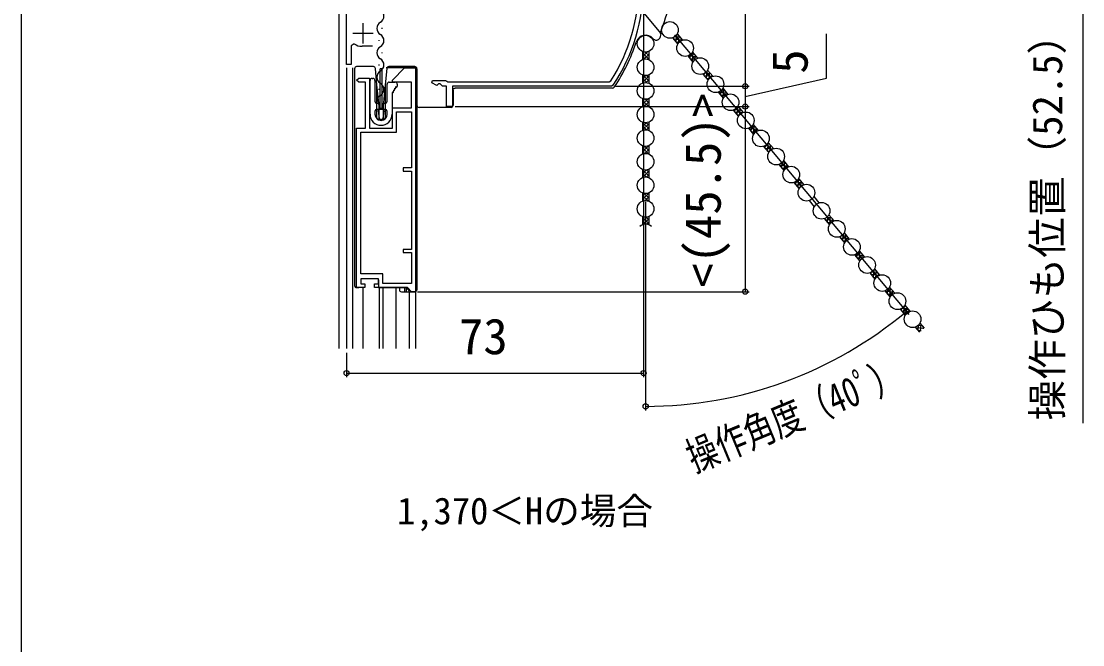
# Model space of a CAD drawing. Units: millimetres, scale not verified. Extents: x -525 to 525, y -783 to 778.
# Drawn here: x -525 to -264, y -392 to -238.7 of the extents above; entities that cross this region are included whole.
import ezdxf
from ezdxf.enums import TextEntityAlignment as Align

# ---------------------------------------------------------------- set-up
doc = ezdxf.new("R2010")
doc.units = ezdxf.units.MM
doc.header["$LTSCALE"] = 4
for name, color, linetype in [('0-2_USER1', 3, 'Continuous'), ('0-3_YKK_11', 7, 'Continuous'), ('0-5_YKK_12', 2, 'Continuous'), ('0-6_YKK_13', 4, 'Continuous'), ('0-8_YKK_D', 6, 'Continuous'), ('0-9_YKK_ZWAK', 7, 'Continuous')]:
    doc.layers.add(name, color=color, linetype=linetype)
doc.styles.add('ＭＳ ゴシック', font='')
doc.styles.get('ＭＳ ゴシック').set_extended_font_data('MS Gothic')

msp = doc.modelspace()

# ---------------------------------------------------------------- linework, layer by layer
at = {"layer": '0-3_YKK_11'}
for p, q in [((-441, -239.2), (-441, -244.2)), ((-443.5, -241.7), (-438.5, -241.7)), ((-438.6, -244.9), (-441.21, -244.9))]:
    msp.add_line(p, q, dxfattribs=at)
for points in [[(-443.126, -244.329), (-443.9, -244.747), (-443.9, -249.4), (-445, -249.4), (-445, -198.9), (-441.455, -198.9), (-440.3, -196.9), (-440.3, -185.5), (-442.419, -185.5), (-442.9, -191), (-443.7, -191), (-443.7, -184.6), (-428, -184.6), (-428, -182.7), (-379.166, -182.7)], [(-379.434, -254.475), (-379.852, -254.7), (-419, -254.7), (-419, -259.7), (-420.4, -259.7), (-420.4, -254.7), (-421.4, -254.7), (-422, -254.1), (-422.4, -254.1), (-422.845, -254.545), (-424.053, -253.915), (-423.902, -253.3), (-420.65, -253.3), (-420.39, -253.45), (-420.13, -253.6), (-380.449, -253.6), (-380.028, -253.37)]]:
    msp.add_lwpolyline(points, dxfattribs=at)
for points in [[(-428.031, -250.2), (-428.031, -305.2), (-429.031, -305.2), (-430.031, -304.2), (-438.131, -304.2), (-438.131, -303.3), (-437.131, -303.3), (-437.131, -302), (-441.531, -302), (-441.531, -303.3), (-440.531, -303.3), (-440.531, -304.2), (-442.531, -304.2), (-442.531, -265), (-440.331, -265), (-440.331, -253.7), (-442.031, -253.7), (-442.531, -253.2), (-442.031, -252.7), (-439.331, -252.7), (-439.331, -265), (-433.731, -265), (-433.731, -260), (-429.031, -260), (-429.031, -253.7), (-433.731, -253.7), (-433.731, -253.2), (-430.731, -250.2)], [(-441.531, -300.8), (-441.531, -266), (-432.731, -266), (-432.731, -261), (-429.031, -261), (-429.031, -274.8), (-431.131, -274.8), (-431.131, -275.6), (-429.031, -275.6), (-429.031, -294.8), (-431.131, -294.8), (-431.131, -295.6), (-429.031, -295.6), (-429.031, -303.2), (-436.131, -303.2), (-436.131, -300.8)]]:
    msp.add_lwpolyline(points, close=True, dxfattribs=at)
for centre, radius, start, end in [((-417, -229.7), 43.9, 327.37281, 0), ((-417, -229.7), 45, 326.59444, 360), ((-441.21, -241.4), 3.5, 236.80433, 270.00001)]:
    msp.add_arc(centre, radius, start, end, dxfattribs=at)
at = {"layer": '0-5_YKK_12'}
for p, q in [((-446.8, -319.194), (-446.8, -215.7)), ((-436.318, -240.387), (-436.318, -240.587)), ((-437.078, -243.387), (-437.078, -243.587)), ((-436.318, -246.387), (-436.318, -246.587)), ((-445, -250.2), (-445, -319.194)), ((-443.5, -319.194), (-443.5, -250.2)), ((-437.078, -249.387), (-437.078, -249.587)), ((-428.004, -319.194), (-428.005, -250.24)), ((-436.318, -252.387), (-436.318, -252.587)), ((-437.078, -255.387), (-437.078, -255.587)), ((-436.318, -258.387), (-436.318, -258.587)), ((-440.9, -319.194), (-440.9, -304.2)), ((-436.95, -319.194), (-436.95, -304.2)), ((-436.05, -319.194), (-436.05, -304.2)), ((-432.8, -319.194), (-432.8, -304.2)), ((-429.5, -319.194), (-429.5, -305.2))]:
    msp.add_line(p, q, dxfattribs=at)
for centre, start, end in [((-437.536, -237.487), 299.20254, 60.79746), ((-435.86, -240.487), 119.20254, 240.79746), ((-437.536, -243.487), 299.20254, 60.79746), ((-435.86, -246.487), 119.20254, 240.79746), ((-437.536, -249.487), 299.20254, 60.79746), ((-435.86, -252.487), 119.20254, 240.79746), ((-437.536, -255.487), 299.20254, 60.79746), ((-435.86, -258.487), 119.20254, 193.92959)]:
    msp.add_arc(centre, 1.718, start, end, dxfattribs=at)
at = {"layer": '0-6_YKK_13'}
for p, q in [((-372.654, -235.884), (-367.784, -241.688)), ((-367.887, -241.565), (-367.855, -241.48)), ((-364.569, -243.144), (-364.529, -242.686)), ((-364.236, -242.496), (-363.069, -242.599)), ((-363.992, -243.832), (-363.839, -242.089)), ((-363.719, -241.904), (-363.646, -241.911)), ((-363.692, -241.856), (-362.416, -243.376)), ((-363.373, -244.05), (-363.23, -242.407)), ((-364.841, -242.82), (-363.565, -244.34)), ((-364.605, -243.102), (-362.492, -243.286)), ((-364.028, -243.79), (-363.205, -243.861)), ((-362.687, -243.489), (-362.652, -243.095)), ((-372.226, -246.158), (-372.226, -248.142)), ((-372.226, -247.479), (-370.989, -246.241)), ((-372.226, -246.581), (-371.901, -246.255)), ((-372.226, -246.525), (-370.726, -248.025)), ((-372.226, -247.423), (-371.643, -248.007)), ((-371.892, -248.043), (-370.726, -246.877)), ((-371.555, -246.299), (-370.726, -247.127)), ((-371.006, -248.055), (-370.726, -247.775)), ((-370.778, -246.177), (-370.726, -246.229)), ((-370.726, -246.158), (-370.726, -248.142)), ((-361.113, -247.264), (-359.837, -248.784)), ((-361.106, -247.272), (-361.105, -247.261)), ((-361.041, -247.238), (-359.028, -247.414)), ((-360.564, -247.917), (-359.148, -248.041)), ((-360.528, -247.96), (-360.434, -246.879)), ((-360.223, -246.672), (-359.605, -246.726)), ((-359.963, -246.299), (-358.688, -247.819)), ((-359.951, -248.648), (-359.766, -246.535)), ((-359.268, -248.124), (-359.189, -247.222)), ((-443.031, -250.4), (-443.031, -303.7)), ((-442.431, -249.9), (-442.531, -249.9)), ((-439.831, -249.9), (-442.431, -249.9)), ((-438.904, -249.9), (-439.831, -249.9)), ((-438.417, -249.9), (-438.904, -249.9)), ((-437.531, -254.388), (-437.92, -250.352)), ((-436.731, -260.4), (-436.731, -250.4)), ((-436.331, -250.4), (-436.731, -250.4)), ((-436.331, -250.4), (-436.331, -260.4)), ((-435.142, -250.352), (-435.531, -254.388)), ((-429, -250.2), (-435.3, -250.2)), ((-434.22, -249.9), (-434.645, -249.9)), ((-430.498, -249.9), (-434.22, -249.9)), ((-430.431, -249.9), (-430.498, -249.9)), ((-430.498, -249.905), (-430.498, -249.9)), ((-428.232, -249.9), (-430.431, -249.9)), ((-428.2, -250.2), (-429, -250.2)), ((-427.731, -250.4), (-427.731, -304.7)), ((-359.987, -248.605), (-359.742, -248.626)), ((-438.731, -252.8), (-438.531, -252.8)), ((-427.7, -259.4), (-427.7, -250.7)), ((-372.226, -251.958), (-372.226, -253.942)), ((-372.226, -251.969), (-372.219, -251.961)), ((-372.226, -252.867), (-371.459, -252.1)), ((-372.226, -253.765), (-370.726, -252.265)), ((-372.226, -252.811), (-371.221, -253.816)), ((-372.155, -251.984), (-370.726, -253.413)), ((-371.366, -253.803), (-370.726, -253.163)), ((-371.165, -252.076), (-370.726, -252.515)), ((-370.726, -251.958), (-370.726, -253.942)), ((-357.384, -251.707), (-356.109, -253.227)), ((-357.101, -252.045), (-354.987, -252.23)), ((-357.065, -252.087), (-357.017, -251.542)), ((-356.843, -251.43), (-355.565, -251.542)), ((-356.523, -252.733), (-355.796, -252.796)), ((-356.488, -252.775), (-356.322, -250.888)), ((-356.292, -250.841), (-356.142, -250.854)), ((-356.235, -250.742), (-354.96, -252.262)), ((-355.858, -252.864), (-355.725, -251.35)), ((-355.175, -252.349), (-355.148, -252.038)), ((-439.231, -261.6), (-439.231, -253.3)), ((-438.031, -253.3), (-438.031, -258.4)), ((-437.531, -262.5), (-437.531, -254.388)), ((-435.531, -254.388), (-436.031, -259.581)), ((-435.531, -254.388), (-435.531, -262.5)), ((-435.031, -258.4), (-435.031, -254.2)), ((-434.531, -253.7), (-433.031, -253.7)), ((-433.311, -255.35), (-433.224, -255.501)), ((-433.137, -255.35), (-433.311, -255.35)), ((-433.051, -254.9), (-432.964, -255.05)), ((-432.731, -254.9), (-433.051, -254.9)), ((-432.531, -254.2), (-432.531, -254.7)), ((-418.827, -255.672), (-418.827, -259.4)), ((-379.598, -255.173), (-418.328, -255.173)), ((-372.226, -253.709), (-372.053, -253.883)), ((-353.024, -256.903), (-352.92, -255.715)), ((-352.811, -255.607), (-352.101, -255.669)), ((-352.507, -255.185), (-351.232, -256.705)), ((-352.447, -257.591), (-352.262, -255.478)), ((-433.831, -256.251), (-433.831, -261.6)), ((-433.657, -256.251), (-433.831, -256.251)), ((-433.571, -255.801), (-433.484, -255.951)), ((-433.397, -255.801), (-433.571, -255.801)), ((-372.226, -257.758), (-372.226, -259.742)), ((-372.226, -259.153), (-370.887, -257.813)), ((-372.226, -258.255), (-371.839, -257.868)), ((-372.226, -258.199), (-370.726, -259.699)), ((-371.634, -257.894), (-370.726, -258.801)), ((-370.833, -257.796), (-370.726, -257.903)), ((-370.726, -257.758), (-370.726, -259.742)), ((-353.656, -256.15), (-352.381, -257.67)), ((-353.637, -256.172), (-351.524, -256.357)), ((-353.601, -256.215), (-353.594, -256.128)), ((-353.06, -256.86), (-351.761, -256.974)), ((-352.483, -257.548), (-352.318, -257.562)), ((-351.755, -256.969), (-351.685, -256.165)), ((-438.031, -260.9), (-438.031, -261.6)), ((-437.531, -258.9), (-437.181, -258.9)), ((-437.181, -260.4), (-437.531, -260.4)), ((-437.233, -260.742), (-436.966, -262.642)), ((-437.031, -259.581), (-437.007, -259.829)), ((-436.981, -259.1), (-436.981, -260.2)), ((-436.126, -260.4), (-436.936, -260.4)), ((-436.709, -260.1), (-436.354, -260.1)), ((-435.829, -260.742), (-436.096, -262.642)), ((-436.081, -260.2), (-436.081, -259.1)), ((-436.055, -259.829), (-436.031, -259.581)), ((-436.031, -259.581), (-436.031, -263)), ((-435.881, -258.9), (-435.531, -258.9)), ((-435.531, -260.4), (-435.881, -260.4)), ((-435.031, -261.6), (-435.031, -260.9)), ((-421.179, -259.9), (-427.2, -259.9)), ((-421.096, -259.9), (-421.179, -259.9)), ((-419.327, -259.9), (-421.096, -259.9)), ((-372.226, -259.097), (-371.71, -259.613)), ((-371.801, -259.626), (-370.726, -258.551)), ((-370.947, -259.67), (-370.726, -259.449)), ((-349.928, -260.593), (-348.653, -262.113)), ((-349.597, -260.988), (-347.554, -261.166)), ((-349.561, -261.03), (-349.505, -260.395)), ((-349.455, -260.363), (-348.061, -260.485)), ((-348.983, -261.718), (-348.805, -259.674)), ((-348.868, -259.777), (-348.638, -259.797)), ((-348.779, -259.629), (-347.504, -261.149)), ((-348.343, -261.686), (-348.221, -260.293)), ((-347.664, -261.21), (-347.644, -260.981)), ((-436.031, -263), (-437.031, -263)), ((-436.393, -262.9), (-436.669, -262.9)), ((-372.226, -263.558), (-372.226, -265.542)), ((-372.226, -263.643), (-372.164, -263.581)), ((-372.226, -263.587), (-370.726, -265.087)), ((-370.726, -263.558), (-370.726, -265.542)), ((-349.019, -261.676), (-348.385, -261.731)), ((-372.226, -264.541), (-371.383, -263.698)), ((-372.226, -265.439), (-370.726, -263.939)), ((-372.226, -264.485), (-371.305, -265.407)), ((-372.226, -265.383), (-372.11, -265.5)), ((-371.297, -265.408), (-370.726, -264.837)), ((-371.23, -263.685), (-370.726, -264.189)), ((-346.2, -265.036), (-344.924, -266.556)), ((-346.133, -265.115), (-344.02, -265.3)), ((-346.097, -265.158), (-346.083, -264.993)), ((-345.556, -265.803), (-344.369, -265.907)), ((-345.52, -265.846), (-345.406, -264.546)), ((-345.402, -264.542), (-344.597, -264.612)), ((-345.051, -264.072), (-343.775, -265.592)), ((-344.943, -266.534), (-344.758, -264.421)), ((-344.243, -265.818), (-344.181, -265.109)), ((-344.979, -266.491), (-344.892, -266.499)), ((-341.479, -270.661), (-341.294, -268.548)), ((-341.445, -268.713), (-341.134, -268.74)), ((-341.323, -268.515), (-340.047, -270.035)), ((-372.226, -269.358), (-372.226, -271.342)), ((-372.226, -270.827), (-370.776, -269.376)), ((-372.226, -269.929), (-371.775, -269.478)), ((-372.226, -269.874), (-370.777, -271.323)), ((-372.226, -270.772), (-371.776, -271.222)), ((-371.716, -269.486), (-370.726, -270.475)), ((-371.715, -271.214), (-370.726, -270.225)), ((-370.89, -269.414), (-370.726, -269.577)), ((-370.889, -271.286), (-370.726, -271.123)), ((-370.726, -269.358), (-370.726, -271.342)), ((-342.472, -269.479), (-341.196, -270.999)), ((-342.092, -269.931), (-340.207, -270.096)), ((-342.072, -269.295), (-340.556, -269.428)), ((-342.057, -269.974), (-341.993, -269.245)), ((-341.515, -270.619), (-340.971, -270.666)), ((-340.829, -270.513), (-340.717, -269.236)), ((-340.153, -270.073), (-340.14, -269.924)), ((-338.744, -273.922), (-337.468, -275.442)), ((-338.593, -274.101), (-338.572, -273.856)), ((-338.016, -274.789), (-337.892, -273.372)), ((-337.996, -273.476), (-337.093, -273.555)), ((-337.594, -272.958), (-336.319, -274.478)), ((-337.43, -275.374), (-337.254, -273.364)), ((-372.226, -275.158), (-372.226, -277.142)), ((-372.226, -275.317), (-372.109, -275.2)), ((-372.226, -275.262), (-370.726, -276.762)), ((-372.226, -276.215), (-371.304, -275.293)), ((-372.226, -277.114), (-370.726, -275.614)), ((-372.226, -276.16), (-371.384, -277.002)), ((-371.298, -275.292), (-370.726, -275.864)), ((-371.23, -277.015), (-370.726, -276.512)), ((-370.726, -275.158), (-370.726, -277.142)), ((-338.629, -274.058), (-336.516, -274.243)), ((-338.052, -274.746), (-336.973, -274.841)), ((-337.475, -275.434), (-337.464, -275.435)), ((-336.731, -274.669), (-336.677, -274.052)), ((-372.226, -277.058), (-372.165, -277.119)), ((-335.015, -278.365), (-333.74, -279.885)), ((-334.696, -278.227), (-333.052, -278.371)), ((-334.588, -278.874), (-332.847, -279.026)), ((-334.552, -278.917), (-334.48, -278.093)), ((-334.025, -277.648), (-333.63, -277.683)), ((-333.975, -279.604), (-333.79, -277.491)), ((-333.866, -277.401), (-332.591, -278.921)), ((-333.315, -279.345), (-333.213, -278.179)), ((-332.642, -278.939), (-332.636, -278.867)), ((-372.226, -280.958), (-372.226, -282.942)), ((-372.226, -282.502), (-370.726, -281.002)), ((-372.226, -281.604), (-371.709, -281.087)), ((-372.226, -281.548), (-370.888, -282.886)), ((-371.802, -281.074), (-370.726, -282.15)), ((-370.948, -281.031), (-370.726, -281.252)), ((-370.726, -280.958), (-370.726, -282.942)), ((-334.011, -279.562), (-333.554, -279.602)), ((-330.138, -281.844), (-328.863, -283.364)), ((-372.226, -282.446), (-371.84, -282.832)), ((-371.633, -282.806), (-370.726, -281.9)), ((-370.832, -282.904), (-370.726, -282.798)), ((-331.287, -282.808), (-330.012, -284.328)), ((-372.226, -286.758), (-372.226, -288.742)), ((-372.226, -286.992), (-372.052, -286.818)), ((-372.226, -287.89), (-371.221, -286.884)), ((-372.226, -286.936), (-370.726, -288.436)), ((-371.367, -286.897), (-370.726, -287.538)), ((-370.726, -286.758), (-370.726, -288.742)), ((-326.865, -286.854), (-325.861, -286.941)), ((-326.784, -288.175), (-326.649, -286.635)), ((-326.41, -286.287), (-325.134, -287.807)), ((-326.184, -288.607), (-326.022, -286.75)), ((-372.226, -287.834), (-371.46, -288.6)), ((-372.226, -288.732), (-372.219, -288.739)), ((-372.154, -288.715), (-370.726, -287.288)), ((-371.164, -288.624), (-370.726, -288.186)), ((-327.559, -287.251), (-326.284, -288.771)), ((-327.397, -287.444), (-325.283, -287.629)), ((-327.361, -287.487), (-327.332, -287.16)), ((-326.819, -288.132), (-325.844, -288.218)), ((-325.49, -287.965), (-325.444, -287.438)), ((-323.831, -291.694), (-322.555, -293.214)), ((-323.595, -291.975), (-321.482, -292.16)), ((-323.559, -292.018), (-323.519, -291.56)), ((-323.226, -291.37), (-322.059, -291.472)), ((-322.982, -292.706), (-322.829, -290.963)), ((-322.709, -290.778), (-322.636, -290.784)), ((-322.682, -290.73), (-321.406, -292.25)), ((-322.363, -292.923), (-322.22, -291.281)), ((-321.677, -292.363), (-321.642, -291.968)), ((-323.018, -292.663), (-322.195, -292.735)), ((-320.103, -296.137), (-318.827, -297.657)), ((-320.096, -296.146), (-320.095, -296.134)), ((-320.031, -296.112), (-318.018, -296.288)), ((-319.554, -296.791), (-318.139, -296.915)), ((-319.518, -296.833), (-319.424, -295.753)), ((-319.214, -295.546), (-318.596, -295.6)), ((-318.977, -297.479), (-318.732, -297.5)), ((-318.954, -295.173), (-317.678, -296.693)), ((-318.941, -297.521), (-318.756, -295.408)), ((-318.258, -296.998), (-318.179, -296.096)), ((-315.478, -301.649), (-315.313, -299.762)), ((-315.282, -299.714), (-315.132, -299.727)), ((-315.225, -299.616), (-313.95, -301.136)), ((-441.433, -301.99), (-441.431, -302)), ((-316.375, -300.58), (-315.099, -302.1)), ((-316.091, -300.918), (-313.978, -301.103)), ((-316.055, -300.961), (-316.007, -300.415)), ((-315.833, -300.303), (-314.555, -300.415)), ((-315.514, -301.606), (-314.786, -301.67)), ((-314.848, -301.738), (-314.716, -300.224)), ((-314.166, -301.222), (-314.138, -300.912)), ((-442.531, -304.2), (-442.426, -304.2)), ((-442.426, -304.2), (-442.168, -304.2)), ((-442.168, -304.2), (-442.031, -304.2)), ((-436.631, -304.2), (-430.232, -304.2)), ((-432.031, -304.2), (-432.031, -304.7)), ((-431.531, -305.2), (-430.756, -305.2)), ((-430.756, -304.2), (-430.756, -305.2)), ((-430.756, -305.2), (-430.256, -305.2)), ((-430.337, -304.2), (-430.152, -304.384)), ((-430.256, -305.2), (-430.256, -304.28)), ((-430.256, -305.2), (-429.731, -305.2)), ((-429.731, -304.7), (-430.232, -304.2)), ((-429.852, -304.698), (-429.852, -304.7)), ((-429.852, -304.7), (-429.731, -304.7)), ((-312.646, -305.023), (-311.371, -306.543)), ((-312.627, -305.046), (-310.514, -305.231)), ((-312.592, -305.089), (-312.584, -305.001)), ((-312.014, -305.777), (-311.91, -304.588)), ((-311.802, -304.481), (-311.091, -304.543)), ((-311.497, -304.059), (-310.222, -305.579)), ((-311.437, -306.464), (-311.252, -304.351)), ((-310.745, -305.843), (-310.675, -305.039)), ((-312.05, -305.734), (-310.751, -305.847)), ((-311.473, -306.422), (-311.308, -306.436)), ((-308.918, -309.466), (-307.643, -310.986)), ((-308.587, -309.861), (-306.545, -310.04)), ((-308.551, -309.904), (-308.495, -309.268)), ((-308.445, -309.236), (-307.051, -309.358)), ((-308.009, -310.549), (-307.375, -310.605)), ((-307.974, -310.592), (-307.795, -308.548)), ((-307.858, -308.65), (-307.628, -308.67)), ((-307.769, -308.502), (-306.494, -310.022)), ((-307.333, -310.559), (-307.211, -309.167)), ((-306.654, -310.084), (-306.634, -309.855)), ((-304.041, -312.945), (-303.01, -314.174)), ((-305.19, -313.909), (-304.183, -315.109)), ((-305.123, -313.989), (-303.063, -314.169)), ((-305.087, -314.032), (-305.073, -313.866)), ((-304.546, -314.677), (-303.751, -314.746)), ((-304.51, -314.72), (-304.396, -313.42)), ((-304.392, -313.415), (-303.587, -313.486)), ((-303.885, -314.859), (-303.748, -313.294)), ((-303.197, -314.282), (-303.171, -313.982))]:
    msp.add_line(p, q, dxfattribs=at)
for points in [[(-369.626, -243.03), (-369.538, -243.121), (-369.439, -243.201), (-369.331, -243.267), (-369.215, -243.319), (-369.093, -243.356), (-368.967, -243.378), (-368.84, -243.383), (-368.713, -243.372), (-368.589, -243.344), (-368.469, -243.301), (-368.355, -243.244), (-368.25, -243.172), (-368.155, -243.087), (-368.071, -242.992), (-368.001, -242.886), (-367.944, -242.773)], [(-437.031, -263), (-437.031, -259.581), (-437.531, -254.388)], [(-418.827, -255.672), (-418.819, -255.585), (-418.797, -255.501), (-418.76, -255.422), (-418.71, -255.351), (-418.649, -255.29), (-418.578, -255.24), (-418.499, -255.203), (-418.415, -255.181), (-418.328, -255.173)], [(-437.131, -302.3), (-437.131, -304.2), (-436.631, -304.2)], [(-429.731, -304.7), (-429.731, -305.2), (-428.231, -305.2)]]:
    msp.add_lwpolyline(points, dxfattribs=at)
for centre in [(-365.493, -240.877), (-371.476, -244.25), (-361.764, -245.32), (-358.036, -249.763), (-371.476, -250.05), (-354.308, -254.206), (-371.476, -255.85), (-350.58, -258.649), (-371.476, -261.65), (-346.852, -263.092), (-371.476, -267.45), (-343.124, -267.535), (-371.476, -273.25), (-339.395, -271.978), (-335.667, -276.421), (-371.476, -279.05), (-331.939, -280.864), (-371.476, -284.85), (-328.211, -285.307), (-324.483, -289.751), (-320.755, -294.194), (-317.026, -298.637), (-313.298, -303.08), (-309.57, -307.523), (-305.842, -311.966)]:
    msp.add_circle(centre, 2.05, dxfattribs=at)
for centre, radius, start, end in [((-417, -222), 52.865, 338.37758, 346.61931), ((-371.476, -244.6), 2.427, 40.31723, 161.87659), ((-417, -222), 53.273, 337.04979, 337.71834), ((-368.167, -242.009), 0.5, 337.71834, 40), ((-417, -229.7), 45.473, 326.26932, 341.87659), ((-438.417, -250.4), 0.5, 5.5, 90), ((-434.645, -250.4), 0.5, 90, 174.5), ((-428.231, -250.4), 0.5, 0.03924, 89.96081), ((-428.2, -250.7), 0.5, 0, 90), ((-438.731, -253.3), 0.5, 90, 180), ((-438.531, -253.3), 0.5, 0, 90), ((-434.531, -254.2), 0.5, 90, 180), ((-433.397, -255.601), 0.2, 270, 30), ((-433.137, -255.15), 0.2, 270, 30), ((-433.031, -254.2), 0.5, 0, 90), ((-432.731, -254.7), 0.2, 270, 0), ((-379.598, -254.673), 0.5, 270, 326.26932), ((-433.657, -256.051), 0.2, 270, 30), ((-437.531, -258.4), 0.5, 180, 270), ((-437.531, -260.9), 0.5, 90, 180), ((-436.936, -260.7), 0.3, 90, 188), ((-437.181, -259.1), 0.2, 0, 90), ((-437.181, -260.2), 0.2, 270, 0), ((-436.709, -259.8), 0.3, 185.5, 270), ((-436.354, -259.8), 0.3, 270, 354.5), ((-436.126, -260.7), 0.3, 352, 90), ((-435.881, -259.1), 0.2, 90, 180), ((-435.881, -260.2), 0.2, 180, 270), ((-435.531, -258.4), 0.5, 270, 0), ((-435.531, -260.9), 0.5, 0, 90), ((-427.2, -259.4), 0.5, 180, 270), ((-419.327, -259.4), 0.5, 270, 0), ((-436.531, -261.6), 2.7, 180, 0), ((-436.531, -261.6), 1.5, 180, 0), ((-437.031, -262.5), 0.5, 180, 270), ((-436.669, -262.6), 0.3, 188, 270), ((-436.393, -262.6), 0.3, 270, 352), ((-436.031, -262.5), 0.5, 270, 0), ((-371.476, -290.65), 2.05, 45.87345, 134.12655), ((-431.531, -304.7), 0.5, 180, 270), ((-428.231, -304.7), 0.5, 270, 0)]:
    msp.add_arc(centre, radius, start, end, dxfattribs=at)
for centre, major_axis, ratio, start_param, end_param in [((-442.531, -250.4), (0.5, 0), 0.999962, 1.5707963, 3.1415927), ((-428.232, -250.4), (-0.527, 0), 0.948965, 4.7110867, 4.712389), ((-442.531, -303.7), (-0.5, 0), 0.999962, 6.2831853, 7.8539816), ((-442.426, -303.7), (-0.5, 0), 0.999962, 1.5620697, 1.5707963), ((-430.152, -304.4), (-0.3, 0.3), 0.026186, 3.1154127, 4.7385689)]:
    msp.add_ellipse(centre, major_axis=major_axis, ratio=ratio, start_param=start_param, end_param=end_param, dxfattribs=at)
at = {"layer": '0-8_YKK_D'}
for p, q in [((-347, -182.7), (-347, -254.7)), ((-372, -230.7), (-372, -326.2)), ((-340.539, -270.424), (-364.322, -242.08)), ((-378.852, -254.7), (-346, -254.7)), ((-378.852, -254.7), (-346, -254.7)), ((-347, -254.7), (-347, -259.7)), ((-418.3, -259.7), (-346, -259.7)), ((-418.3, -259.7), (-346, -259.7)), ((-347, -259.7), (-347, -305.2)), ((-340.539, -270.524), (-306.737, -310.808)), ((-371.476, -283.1), (-371.476, -334.371)), ((-427.531, -305.2), (-346, -305.2)), ((-445, -320.194), (-445, -326.2)), ((-445, -325.2), (-372, -325.2))]:
    msp.add_line(p, q, dxfattribs=at)
for points in [[(-284, -202.948), (-264, -214.866), (-264, -337.525)], [(-347, -257.2), (-327, -252.759), (-327, -241.804)]]:
    msp.add_lwpolyline(points, dxfattribs=at)
for centre in [(-347, -254.7), (-347, -254.7), (-347, -259.7), (-347, -259.7), (-347, -305.2), (-307.38, -310.042), (-445, -325.2), (-372, -325.2), (-371.476, -333.371)]:
    msp.add_circle(centre, 0.637, dxfattribs=at)
msp.add_arc((-371.476, -233.654), 99.717, 270, 310, dxfattribs=at)
at = {"layer": '0-9_YKK_ZWAK'}
msp.add_line((-525, 747.3), (-525, -782.7), dxfattribs=at)

# ---------------------------------------------------------------- texts
at = {"layer": '0-2_USER1', "style": 'ＭＳ ゴシック'}
msp.add_text('1,370＜Hの場合', height=6.598, dxfattribs=at).set_placement((-432.592, -364.332), align=Align.BOTTOM_LEFT)
at = {"layer": '0-8_YKK_D', "style": 'ＭＳ ゴシック'}
for s, height, p in [('操作ひも位置（52.5）', 7.331, (-266.864, -336.877)), ('5', 8.798, (-329, -251.645)), ('<(45.5)>', 8.798, (-350.364, -304.234))]:
    msp.add_text(s, height=height, rotation=90, dxfattribs=at).set_placement(p, align=Align.BOTTOM_LEFT)
msp.add_text('73', height=8.798, dxfattribs=at).set_placement((-417.364, -323.2), align=Align.BOTTOM_LEFT)
at = {"layer": '0-8_YKK_D', "style": 'ＭＳ ゴシック', "width": 0.75}
msp.add_text('操作角度（40ﾟ）', height=7.331, rotation=22.457, dxfattribs=at).set_placement((-358.707, -351.728), align=Align.BOTTOM_LEFT)

doc.saveas('drawing.dxf')
